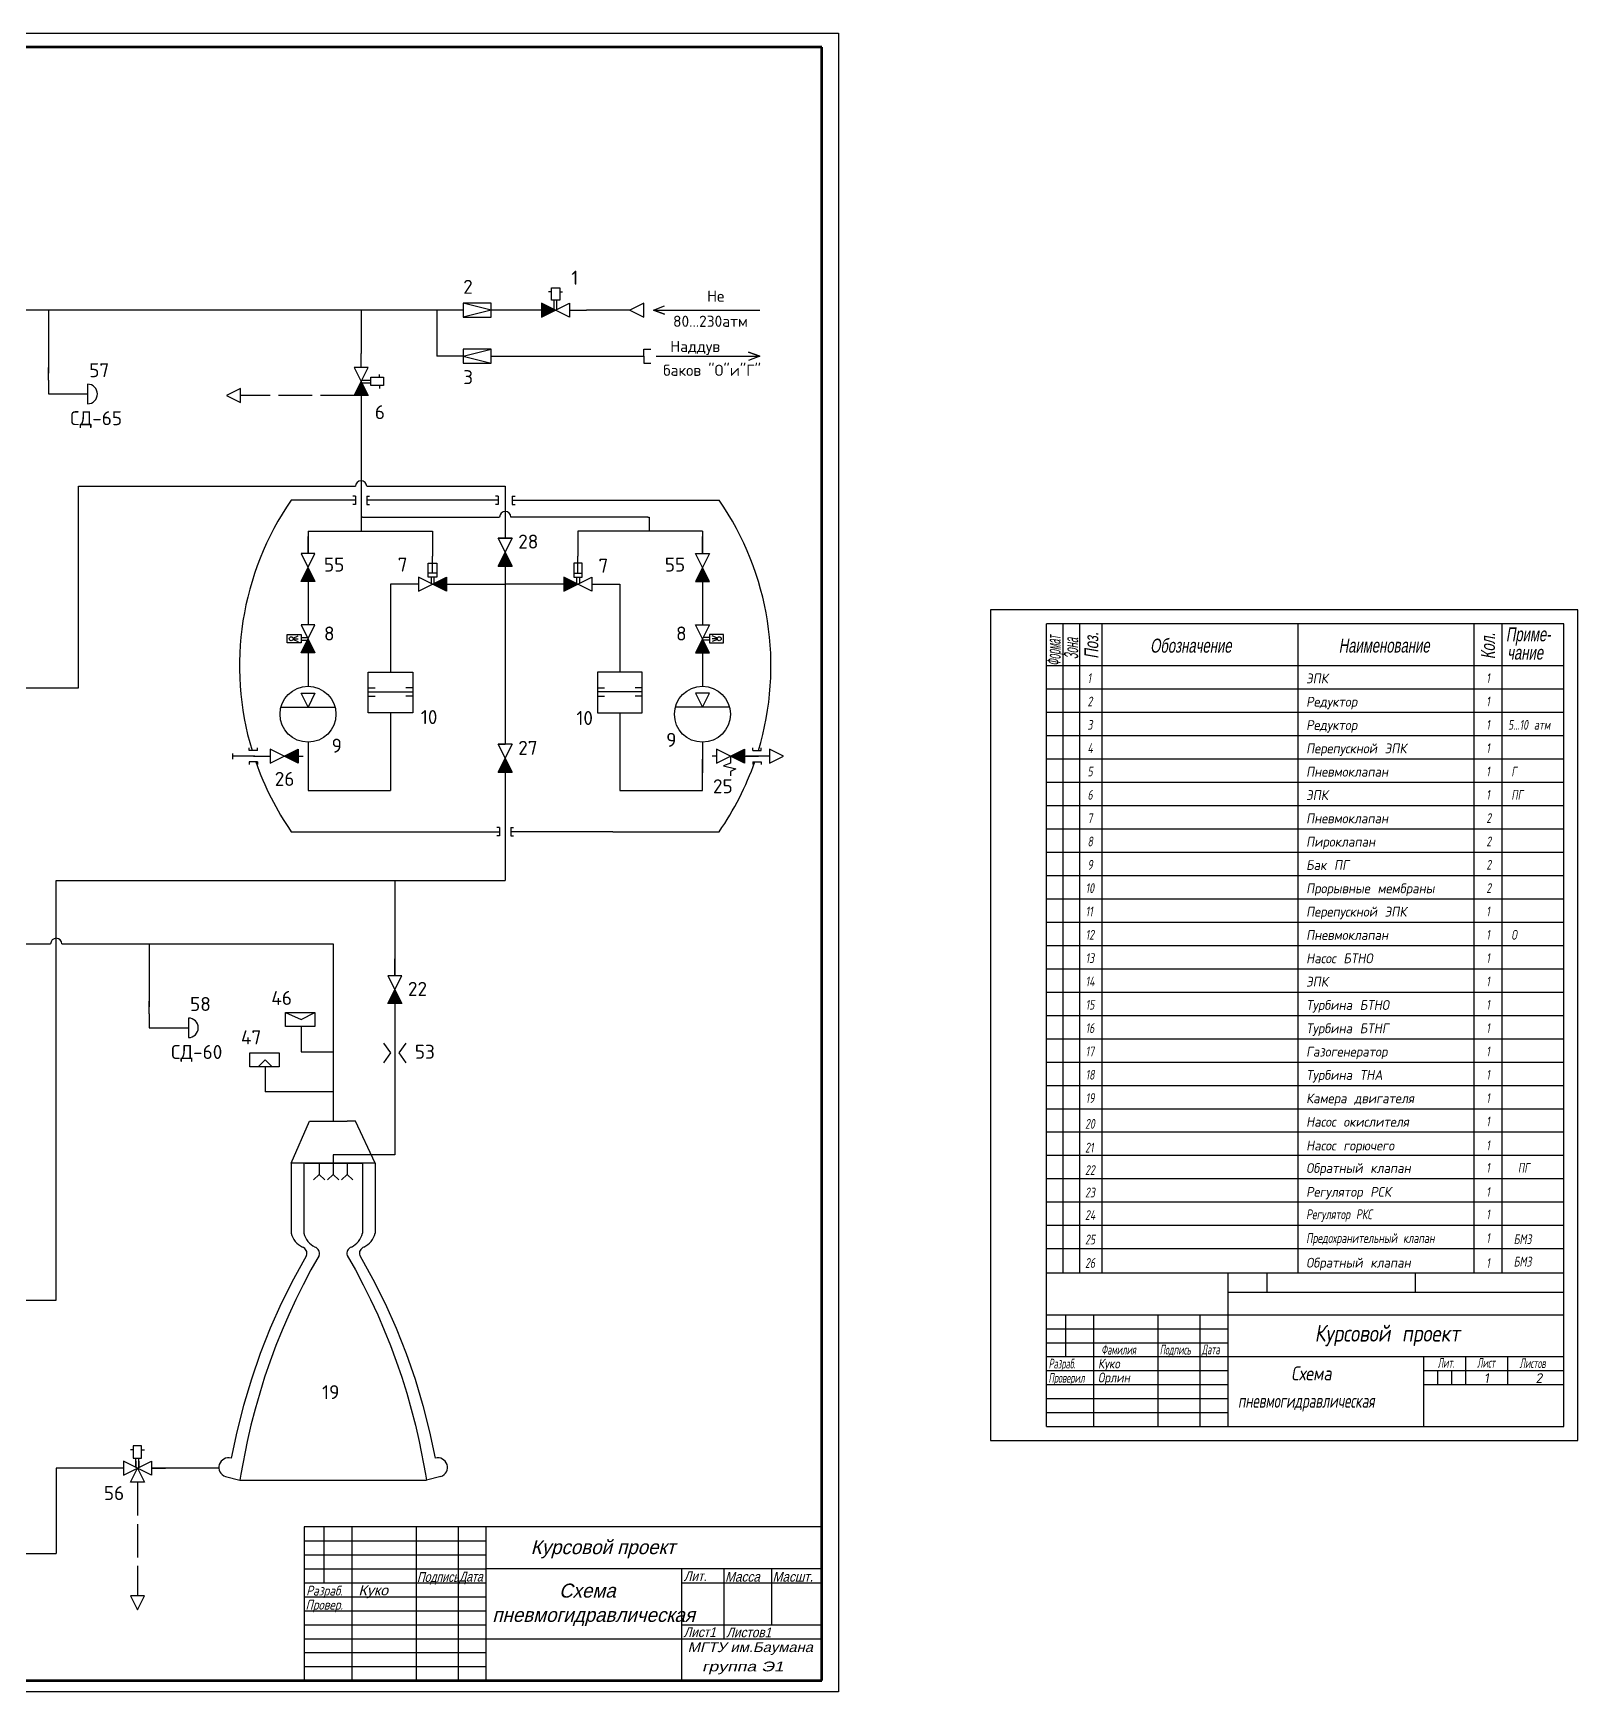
# Model space of a CAD drawing. Extents: x 8 to 2272, y -2056 to -65.
# Drawn here: x 561 to 1113, y -1343 to -750 of the extents above; entities that cross this region are included whole.
import ezdxf
from ezdxf.enums import TextEntityAlignment as Align

# ---------------------------------------------------------------- set-up
doc = ezdxf.new("R2010")
doc.units = 0
doc.header["$MEASUREMENT"] = 0
doc.linetypes.add('ACAD_ISO02W100', pattern=[15, 12, -3])
doc.layers.get('0').update_dxf_attribs({"linetype": 'CONTINUOUS'})
for name, color, linetype in [('Layer2', 10, 'CONTINUOUS'), ('TEXT', 82, 'CONTINUOUS'), ('TITLE_BLOCK', 7, 'CONTINUOUS'), ('Рамка', 42, 'CONTINUOUS'), ('Текст', 242, 'CONTINUOUS')]:
    doc.layers.add(name, color=color, linetype=linetype)
doc.styles.add('3.5', font='txt.shx', dxfattribs={"width": 0.7, "oblique": 10, "height": 3.5})
doc.styles.add('CAD1WIN', font='CAD1WIN')
doc.styles.add('ST_5', font='w_russin.shx', dxfattribs={"width": 0.7, "oblique": 10, "height": 5})
doc.styles.get("Standard").update_dxf_attribs({"font": 'isocpeur.ttf', "oblique": 15, "height": 3.5})
doc.styles.add('ГОСТ', font='r.shx', dxfattribs={"width": 0.7, "oblique": 15, "height": 3.5, "bigfont": 'bigfont.shx'})

# ---------------------------------------------------------------- blocks, each defined once
blk = doc.blocks.new('*U19')
at = {"linetype": 'Continuous'}
for points in [[(669, 200.17), (669, 203.5), (666.5, 198.5)], [(669, 200.17), (671.5, 198.5), (669, 203.5)], [(669, 200.17), (666.5, 198.5), (671.5, 198.5)]]:
    blk.add_solid(points, dxfattribs=at)
blk = doc.blocks.new('*U9')
at = {"linetype": 'Continuous'}
for points in [[(632.83, 330.5), (634.5, 333), (629.5, 330.5)], [(632.83, 330.5), (634.5, 328), (634.5, 333)], [(632.83, 330.5), (629.5, 330.5), (634.5, 328)]]:
    blk.add_solid(points, dxfattribs=at)
blk = doc.blocks.new('*U11')
at = {"linetype": 'Continuous'}
for points in [[(708.5, 400.17), (708.5, 403.5), (706, 398.5)], [(708.5, 400.17), (711, 398.5), (708.5, 403.5)], [(708.5, 400.17), (706, 398.5), (711, 398.5)]]:
    blk.add_solid(points, dxfattribs=at)
blk = doc.blocks.new('*U16')
at = {"linetype": 'Continuous'}
for points in [[(708.5, 400.17), (708.5, 403.5), (706, 398.5)], [(708.5, 400.17), (711, 398.5), (708.5, 403.5)], [(708.5, 400.17), (706, 398.5), (711, 398.5)]]:
    blk.add_solid(points, dxfattribs=at)
blk = doc.blocks.new('*U15')
at = {"linetype": 'Continuous'}
for points in [[(638, 369.17), (638, 372.5), (635.5, 367.5)], [(638, 369.17), (635.5, 367.5), (640.5, 367.5)], [(638, 369.17), (640.5, 367.5), (638, 372.5)]]:
    blk.add_solid(points, dxfattribs=at)
blk = doc.blocks.new('*U10')
at = {"linetype": 'Continuous'}
for points in [[(792.33, 330.5), (794, 333), (789, 330.5)], [(792.33, 330.5), (794, 328), (794, 333)], [(792.33, 330.5), (789, 330.5), (794, 328)]]:
    blk.add_solid(points, dxfattribs=at)
blk = doc.blocks.new('*U13')
at = {"linetype": 'Continuous'}
for points in [[(779, 369.17), (779, 372.5), (776.5, 367.5)], [(779, 369.17), (776.5, 367.5), (781.5, 367.5)], [(779, 369.17), (781.5, 367.5), (779, 372.5)]]:
    blk.add_solid(points, dxfattribs=at)
blk = doc.blocks.new('*U12')
at = {"linetype": 'Continuous'}
for points in [[(731.17, 392), (729.5, 394.5), (729.5, 389.5)], [(731.17, 392), (734.5, 392), (729.5, 394.5)], [(731.17, 392), (729.5, 389.5), (734.5, 392)]]:
    blk.add_solid(points, dxfattribs=at)
blk = doc.blocks.new('*U17')
at = {"linetype": 'Continuous'}
for points in [[(638, 394.67), (638, 398), (635.5, 393)], [(638, 394.67), (640.5, 393), (638, 398)], [(638, 394.67), (635.5, 393), (640.5, 393)]]:
    blk.add_solid(points, dxfattribs=at)
blk = doc.blocks.new('*U18')
at = {"linetype": 'Continuous'}
for points in [[(685.83, 392), (687.5, 394.5), (682.5, 392)], [(685.83, 392), (682.5, 392), (687.5, 389.5)], [(685.83, 392), (687.5, 389.5), (687.5, 394.5)]]:
    blk.add_solid(points, dxfattribs=at)
blk = doc.blocks.new('*U26')
at = {"linetype": 'Continuous'}
for points in [[(657, 467.83), (659.5, 469.5), (654.5, 469.5)], [(657, 467.83), (654.5, 469.5), (657, 464.5)], [(657, 467.83), (657, 464.5), (659.5, 469.5)]]:
    blk.add_solid(points, dxfattribs=at)
blk = doc.blocks.new('*U14')
at = {"linetype": 'Continuous'}
for points in [[(779, 394.67), (779, 398), (776.5, 393)], [(779, 394.67), (781.5, 393), (779, 398)], [(779, 394.67), (776.5, 393), (781.5, 393)]]:
    blk.add_solid(points, dxfattribs=at)
blk = doc.blocks.new('*U27')
at = {"linetype": 'Continuous'}
for points in [[(723.17, 490), (721.5, 492.5), (721.5, 487.5)], [(723.17, 490), (726.5, 490), (721.5, 492.5)], [(723.17, 490), (721.5, 487.5), (726.5, 490)]]:
    blk.add_solid(points, dxfattribs=at)

msp = doc.modelspace()

# ---------------------------------------------------------------- linework, layer by layer
for p, q in [((746.45, -840.65), (749.45, -840.65)), ((746.45, -845.15), (746.45, -840.65)), ((749.45, -840.65), (749.45, -845.15)), ((724.95, -846.15), (714.95, -846.15)), ((714.95, -846.15), (714.95, -851.15)), ((724.95, -848.65), (714.95, -846.15)), ((724.95, -848.65), (724.95, -846.15)), ((752.95, -851.15), (742.95, -846.15)), ((742.95, -851.15), (752.95, -846.15)), ((742.95, -846.15), (742.95, -851.15)), ((746.45, -842.15), (745.45, -842.15)), ((748.45, -845.15), (746.45, -845.15)), ((747.45, -848.4), (747.45, -845.15)), ((749.45, -845.15), (748.45, -845.15)), ((748.45, -848.4), (748.45, -845.15)), ((749.45, -842.15), (750.45, -842.15)), ((752.95, -846.15), (752.95, -851.15)), ((779.45, -846.15), (774.45, -848.65)), ((779.45, -851.15), (779.45, -846.15)), ((782.95, -848.65), (786.95, -847.15)), ((705.95, -848.65), (514.95, -848.65)), ((566.65, -848.65), (566.65, -871.15)), ((678.45, -848.65), (678.45, -864.15)), ((705.45, -848.65), (705.45, -865.15)), ((714.95, -848.65), (705.45, -848.65)), ((724.95, -848.65), (714.95, -851.15)), ((714.95, -851.15), (724.95, -851.15)), ((738.45, -848.65), (724.95, -848.65)), ((724.95, -851.15), (724.95, -848.65)), ((742.95, -848.65), (737.95, -848.65)), ((752.95, -848.65), (758.95, -848.65)), ((774.45, -848.65), (758.95, -848.65)), ((774.45, -848.65), (779.45, -851.15)), ((782.95, -848.65), (820.95, -848.65)), ((786.95, -850.15), (782.95, -848.65)), ((782.95, -848.65), (786.95, -850.15)), ((678.45, -869.15), (678.45, -864.15)), ((714.95, -865.15), (705.45, -865.15)), ((714.95, -865.15), (724.95, -862.65)), ((714.95, -862.65), (714.95, -865.15)), ((724.95, -862.65), (714.95, -862.65)), ((714.95, -865.15), (724.95, -867.65)), ((714.95, -865.15), (714.95, -867.65)), ((724.95, -867.65), (724.95, -862.65)), ((724.95, -865.15), (779.45, -865.15)), ((779.45, -862.65), (781.95, -862.65)), ((779.45, -865.15), (779.45, -862.65)), ((779.45, -865.15), (779.45, -867.65)), ((783.95, -865.15), (820.95, -865.15)), ((820.95, -865.15), (816.95, -863.65)), ((816.95, -863.65), (820.95, -865.15)), ((820.95, -865.15), (816.95, -866.65)), ((566.65, -873.65), (566.65, -869.15)), ((680.95, -869.15), (675.95, -869.15)), ((675.95, -869.15), (680.95, -879.15)), ((675.95, -879.15), (680.95, -869.15)), ((684.95, -872.65), (684.95, -871.65)), ((714.95, -867.65), (724.95, -867.65)), ((779.45, -867.65), (781.95, -867.65)), ((566.65, -873.65), (566.65, -878.65)), ((580.65, -875.15), (580.65, -882.15)), ((635.28, -876.65), (630.28, -879.15)), ((635.28, -881.65), (635.28, -876.65)), ((678.7, -873.65), (681.95, -873.65)), ((678.7, -874.65), (681.95, -874.65)), ((681.95, -874.65), (681.95, -872.65)), ((681.95, -872.65), (686.45, -872.65)), ((681.95, -875.65), (681.95, -874.65)), ((686.45, -875.65), (681.95, -875.65)), ((684.95, -875.65), (684.95, -876.65)), ((686.45, -872.65), (686.45, -875.65)), ((566.65, -878.65), (571.65, -878.65)), ((571.65, -878.65), (576.15, -878.65)), ((575.65, -878.65), (580.65, -878.65)), ((630.28, -879.15), (635.28, -881.65)), ((680.95, -879.15), (675.95, -879.15)), ((678.45, -879.15), (678.45, -885.15)), ((678.45, -885.15), (678.45, -927.65)), ((577.35, -983.65), (577.35, -911.65)), ((577.35, -911.65), (600.45, -911.65)), ((600.45, -911.65), (676.45, -911.65)), ((680.45, -911.65), (729.95, -911.65)), ((729.95, -911.65), (729.95, -930.15)), ((676.45, -916.65), (653.45, -916.65)), ((676.45, -915.15), (675.45, -915.15)), ((676.45, -918.15), (675.45, -918.15)), ((676.45, -915.15), (676.45, -918.15)), ((680.45, -915.15), (680.45, -918.15)), ((680.45, -915.15), (681.45, -915.15)), ((727.45, -916.65), (680.45, -916.65)), ((680.45, -918.15), (681.45, -918.15)), ((727.45, -915.15), (726.45, -915.15)), ((727.45, -918.15), (726.45, -918.15)), ((727.45, -915.15), (727.45, -918.15)), ((732.45, -915.15), (733.45, -915.15)), ((732.45, -915.15), (732.45, -918.15)), ((732.45, -916.65), (779.45, -916.65)), ((732.45, -918.15), (733.45, -918.15)), ((778.95, -916.65), (785.95, -916.65)), ((783.45, -916.65), (806.45, -916.65)), ((678.95, -922.65), (678.45, -922.65)), ((678.95, -922.65), (727.95, -922.65)), ((780.95, -922.65), (731.95, -922.65)), ((780.95, -922.65), (781.45, -922.65)), ((781.45, -922.65), (781.45, -927.65)), ((659.45, -927.65), (703.95, -927.65)), ((659.45, -927.65), (659.45, -935.65)), ((659.45, -935.65), (659.45, -929.65)), ((703.95, -927.65), (703.95, -936.65)), ((727.45, -940.15), (732.45, -930.15)), ((732.45, -930.15), (727.45, -930.15)), ((727.45, -930.15), (732.45, -940.15)), ((732.45, -930.15), (727.45, -940.15)), ((727.45, -930.15), (732.45, -930.15)), ((732.45, -940.15), (727.45, -930.15)), ((755.95, -927.65), (755.95, -936.65)), ((800.45, -927.65), (755.95, -927.65)), ((800.45, -927.65), (800.45, -935.65)), ((800.45, -935.65), (800.45, -929.65)), ((656.95, -935.65), (661.95, -945.65)), ((661.95, -935.65), (656.95, -935.65)), ((656.95, -945.65), (661.95, -935.65)), ((703.95, -942.65), (703.95, -936.65)), ((755.95, -942.65), (755.95, -936.65)), ((802.95, -945.65), (797.95, -935.65)), ((797.95, -935.65), (802.95, -935.65)), ((802.95, -935.65), (797.95, -945.65)), ((702.45, -939.15), (705.45, -939.15)), ((702.45, -944.15), (702.45, -939.15)), ((705.45, -942.65), (702.45, -942.65)), ((705.45, -939.15), (705.45, -944.15)), ((732.45, -940.15), (727.45, -940.15)), ((727.45, -940.15), (732.45, -940.15)), ((729.95, -940.15), (729.95, -967.15)), ((729.95, -940.15), (729.95, -967.15)), ((757.45, -939.15), (754.45, -939.15)), ((754.45, -939.15), (754.45, -944.15)), ((754.45, -942.65), (757.45, -942.65)), ((757.45, -944.15), (757.45, -939.15)), ((661.95, -945.65), (656.95, -945.65)), ((659.45, -945.65), (659.45, -950.65)), ((659.45, -945.65), (659.45, -961.15)), ((693.45, -946.65), (688.95, -946.65)), ((688.95, -946.65), (688.95, -956.65)), ((698.95, -946.65), (692.95, -946.65)), ((698.95, -949.15), (708.95, -944.15)), ((708.95, -949.15), (698.95, -944.15)), ((698.95, -944.15), (698.95, -949.15)), ((705.45, -944.15), (702.45, -944.15)), ((703.45, -944.15), (703.45, -946.4)), ((704.45, -944.15), (704.45, -946.4)), ((708.95, -944.15), (708.95, -949.15)), ((708.95, -946.65), (729.95, -946.65)), ((750.95, -946.65), (729.95, -946.65)), ((750.95, -944.15), (750.95, -949.15)), ((750.95, -949.15), (760.95, -944.15)), ((760.95, -949.15), (750.95, -944.15)), ((754.45, -944.15), (757.45, -944.15)), ((755.45, -944.15), (755.45, -946.4)), ((756.45, -944.15), (756.45, -946.4)), ((760.95, -944.15), (760.95, -949.15)), ((760.95, -946.65), (766.95, -946.65)), ((766.45, -946.65), (770.95, -946.65)), ((770.95, -946.65), (770.95, -956.65)), ((797.95, -945.65), (802.95, -945.65)), ((800.45, -945.65), (800.45, -961.15)), ((800.45, -945.65), (800.45, -950.65)), ((688.95, -956.65), (688.95, -978.15)), ((770.95, -956.65), (770.95, -978.15)), ((651.95, -967.65), (651.95, -964.65)), ((651.95, -964.65), (656.95, -964.65)), ((654.11, -965.89), (655.95, -965.15)), ((654.11, -966.41), (655.95, -967.15)), ((654.16, -966.15), (655.95, -966.15)), ((656.95, -971.15), (661.95, -961.15)), ((661.95, -961.15), (656.95, -961.15)), ((656.95, -961.15), (661.95, -971.15)), ((656.95, -964.65), (656.95, -967.65)), ((656.95, -965.65), (659.2, -965.65)), ((659.45, -966.15), (659.45, -971.15)), ((802.95, -961.15), (797.95, -971.15)), ((797.95, -961.15), (802.95, -961.15)), ((802.95, -971.15), (797.95, -961.15)), ((800.45, -966.15), (800.45, -971.15)), ((802.95, -965.65), (800.7, -965.65)), ((802.95, -964.65), (802.95, -967.65)), ((807.95, -964.65), (802.95, -964.65)), ((805.79, -965.89), (803.95, -965.15)), ((805.74, -966.15), (803.95, -966.15)), ((805.79, -966.41), (803.95, -967.15)), ((807.95, -967.65), (807.95, -964.65)), ((656.95, -967.65), (651.95, -967.65)), ((656.95, -966.65), (659.2, -966.65)), ((661.95, -971.15), (656.95, -971.15)), ((659.45, -971.15), (659.45, -980.65)), ((729.95, -967.15), (729.95, -1003.89)), ((797.95, -971.15), (802.95, -971.15)), ((800.45, -971.15), (800.45, -980.65)), ((802.95, -966.65), (800.7, -966.65)), ((802.95, -967.65), (807.95, -967.65)), ((478.81, -983.65), (565.45, -983.65)), ((565.45, -983.65), (577.35, -983.65)), ((659.45, -980.65), (659.45, -983.15)), ((680.95, -983.65), (683.45, -983.65)), ((696.95, -983.65), (694.45, -983.65)), ((762.95, -983.65), (765.45, -983.65)), ((778.95, -983.65), (776.45, -983.65)), ((800.45, -980.65), (800.45, -983.15)), ((659.45, -990.65), (656.95, -985.65)), ((656.95, -985.65), (661.95, -985.65)), ((661.95, -985.65), (659.45, -990.65)), ((680.95, -985.15), (696.95, -985.15)), ((680.95, -986.65), (683.45, -986.65)), ((696.95, -986.65), (694.45, -986.65)), ((778.95, -985.15), (762.95, -985.15)), ((762.95, -986.65), (765.45, -986.65)), ((778.95, -986.65), (776.45, -986.65)), ((797.95, -985.65), (800.45, -990.65)), ((802.95, -985.65), (797.95, -985.65)), ((800.45, -990.65), (802.95, -985.65)), ((649.77, -990.65), (669.13, -990.65)), ((688.95, -992.65), (688.95, -1001.65)), ((770.95, -992.65), (770.95, -1001.65)), ((810.13, -990.65), (790.77, -990.65)), ((688.95, -1001.65), (688.95, -1020.38)), ((770.95, -1001.65), (770.95, -1020.38)), ((632.45, -1007.15), (632.45, -1009.15)), ((638.45, -1006.15), (638.45, -1005.15)), ((641.45, -1006.15), (638.45, -1006.15)), ((641.45, -1006.15), (641.45, -1005.15)), ((655.95, -1010.65), (645.95, -1005.65)), ((645.95, -1005.65), (645.95, -1010.65)), ((645.95, -1010.65), (655.95, -1005.65)), ((655.95, -1005.65), (655.95, -1010.65)), ((659.45, -1003.15), (659.45, -1020.38)), ((732.45, -1013.89), (727.45, -1003.89)), ((727.45, -1003.89), (729.95, -1003.89)), ((732.45, -1003.89), (727.45, -1013.89)), ((727.45, -1003.89), (732.45, -1013.89)), ((732.45, -1003.89), (727.45, -1003.89)), ((727.45, -1013.89), (732.45, -1003.89)), ((800.45, -1003.15), (800.45, -1014.15)), ((805.45, -1010.65), (815.45, -1005.65)), ((805.45, -1005.65), (805.45, -1010.65)), ((815.45, -1010.65), (805.45, -1005.65)), ((815.45, -1005.65), (815.45, -1010.65)), ((818.45, -1006.15), (818.45, -1005.15)), ((818.45, -1006.15), (821.45, -1006.15)), ((821.45, -1006.15), (821.45, -1005.15)), ((824.45, -1005.65), (824.45, -1010.65)), ((829.45, -1008.15), (824.45, -1005.65)), ((640.45, -1008.15), (632.45, -1008.15)), ((638.45, -1010.15), (638.45, -1011.15)), ((641.45, -1010.15), (638.45, -1010.15)), ((639.95, -1008.15), (645.95, -1008.15)), ((641.45, -1010.15), (641.45, -1011.15)), ((655.95, -1008.15), (657.77, -1008.15)), ((727.45, -1013.89), (732.45, -1013.89)), ((732.45, -1013.89), (727.45, -1013.89)), ((729.95, -1008.89), (729.95, -1032.15)), ((729.95, -1008.89), (729.95, -1032.15)), ((800.45, -1014.15), (800.45, -1009.15)), ((805.45, -1008.15), (803.95, -1008.15)), ((810.45, -1010.65), (807.95, -1011.65)), ((807.95, -1011.65), (812.45, -1012.65)), ((810.45, -1008.15), (810.45, -1010.65)), ((812.45, -1012.65), (810.45, -1013.65)), ((810.45, -1013.65), (810.45, -1015.15)), ((815.45, -1008.15), (820.45, -1008.15)), ((819.95, -1008.15), (815.95, -1008.15)), ((818.45, -1010.15), (821.45, -1010.15)), ((818.45, -1010.15), (818.45, -1011.15)), ((824.45, -1008.15), (819.95, -1008.15)), ((821.45, -1010.15), (821.45, -1011.15)), ((824.45, -1010.65), (829.45, -1008.15)), ((800.45, -1020.38), (800.45, -1014.15)), ((659.45, -1020.38), (665.45, -1020.38)), ((665.45, -1020.38), (688.95, -1020.38)), ((770.95, -1020.38), (800.45, -1020.38)), ((729.95, -1031.65), (729.95, -1052.62)), ((653.45, -1035.15), (687.45, -1035.15)), ((687.45, -1035.15), (727.95, -1035.15)), ((727.95, -1033.65), (726.95, -1033.65)), ((727.95, -1036.65), (726.95, -1036.65)), ((727.95, -1033.65), (727.95, -1036.65)), ((731.95, -1033.65), (732.95, -1033.65)), ((731.95, -1033.65), (731.95, -1036.65)), ((768.45, -1035.15), (731.95, -1035.15)), ((731.95, -1036.65), (732.95, -1036.65)), ((768.45, -1035.15), (806.45, -1035.15)), ((569.45, -1176.65), (569.45, -1052.62)), ((569.45, -1052.62), (600.45, -1052.62)), ((600.45, -1052.62), (729.95, -1052.62)), ((690.45, -1052.62), (690.45, -1086.61)), ((516.95, -1075.25), (567.45, -1075.25)), ((571.45, -1075.25), (576.45, -1075.25)), ((576.45, -1075.25), (602.7, -1075.25)), ((600.45, -1075.25), (668.45, -1075.25)), ((602.7, -1075.25), (602.7, -1097.75)), ((668.45, -1075.25), (668.45, -1138.65)), ((690.45, -1086.61), (690.45, -1080.61)), ((687.95, -1086.61), (692.95, -1096.61)), ((692.95, -1086.61), (687.95, -1086.61)), ((687.95, -1096.61), (692.95, -1086.61)), ((602.7, -1100.25), (602.7, -1095.75)), ((692.95, -1096.61), (687.95, -1096.61)), ((690.45, -1096.61), (690.45, -1145.15)), ((602.7, -1100.25), (602.7, -1105.25)), ((616.7, -1101.75), (616.7, -1108.75)), ((651.45, -1099.83), (656.95, -1102.33)), ((656.95, -1102.33), (661.95, -1099.83)), ((602.7, -1105.25), (607.7, -1105.25)), ((607.7, -1105.25), (612.2, -1105.25)), ((611.7, -1105.25), (616.7, -1105.25)), ((656.95, -1104.83), (656.95, -1113.83)), ((656.95, -1113.83), (668.45, -1113.83)), ((686.45, -1110.74), (688.95, -1114.24)), ((688.95, -1114.24), (686.45, -1117.74)), ((694.45, -1110.74), (691.95, -1114.24)), ((691.95, -1114.24), (694.45, -1117.74)), ((641.65, -1119.16), (644.15, -1116.66)), ((646.65, -1119.16), (644.15, -1116.66)), ((644.15, -1119.16), (644.15, -1128.16)), ((668.45, -1128.16), (644.15, -1128.16)), ((653.45, -1153.65), (659.95, -1138.65)), ((659.95, -1138.65), (663.95, -1138.65)), ((663.45, -1138.65), (673.45, -1138.65)), ((676.45, -1138.65), (673.45, -1138.65)), ((683.45, -1153.65), (676.45, -1138.65)), ((690.45, -1145.15), (690.45, -1150.65)), ((683.45, -1153.65), (653.45, -1153.65)), ((653.45, -1153.65), (653.45, -1176.15)), ((657.95, -1153.65), (657.95, -1178.65)), ((658.45, -1153.65), (678.95, -1153.65)), ((663.45, -1153.65), (663.45, -1157.65)), ((668.95, -1150.65), (668.45, -1150.65)), ((668.45, -1150.65), (668.45, -1157.65)), ((690.45, -1150.65), (668.95, -1150.65)), ((673.45, -1153.65), (673.45, -1157.65)), ((678.95, -1153.65), (678.95, -1178.65)), ((683.45, -1153.65), (683.45, -1176.15)), ((663.45, -1157.65), (661.45, -1159.65)), ((663.45, -1157.65), (665.45, -1159.65)), ((668.45, -1157.65), (666.45, -1159.65)), ((668.45, -1157.65), (670.45, -1159.65)), ((673.45, -1157.65), (671.45, -1159.65)), ((673.45, -1157.65), (675.45, -1159.65)), ((569.45, -1189.65), (569.45, -1176.65)), ((653.45, -1176.15), (653.45, -1178.65)), ((683.45, -1176.15), (683.45, -1178.65)), ((569.45, -1202.65), (569.45, -1189.65)), ((556.95, -1202.65), (569.45, -1202.65)), ((596.95, -1256.15), (595.95, -1256.15)), ((599.95, -1254.65), (596.95, -1254.65)), ((596.95, -1254.65), (596.95, -1259.15)), ((599.95, -1259.15), (599.95, -1254.65)), ((599.95, -1256.15), (600.95, -1256.15)), ((593.45, -1262.65), (569.45, -1262.65)), ((569.45, -1262.65), (569.45, -1293.15)), ((593.45, -1260.15), (593.45, -1265.15)), ((603.45, -1265.15), (593.45, -1260.15)), ((593.45, -1265.15), (603.45, -1260.15)), ((595.95, -1267.65), (598.45, -1262.65)), ((596.95, -1259.15), (597.95, -1259.15)), ((597.95, -1262.4), (597.95, -1259.15)), ((597.95, -1259.15), (599.95, -1259.15)), ((597.95, -1260.15), (597.95, -1262.4)), ((598.45, -1262.65), (600.95, -1267.65)), ((598.95, -1262.4), (598.95, -1259.15)), ((598.95, -1260.15), (598.95, -1262.4)), ((603.45, -1260.15), (603.45, -1265.15)), ((603.45, -1262.65), (608.45, -1262.65)), ((627.45, -1262.65), (603.45, -1262.65)), ((600.95, -1267.65), (595.95, -1267.65)), ((629.95, -1265.65), (635.05, -1266.92)), ((635.05, -1266.92), (701.86, -1266.92)), ((706.95, -1265.65), (701.86, -1266.92)), ((658.09, -1283.65), (658.09, -1338.65)), ((843.09, -1283.65), (658.09, -1283.65)), ((665.09, -1283.65), (665.09, -1293.65)), ((675.09, -1283.65), (675.09, -1338.65)), ((698.09, -1283.65), (698.09, -1338.65)), ((713.09, -1283.65), (713.09, -1338.65)), ((723.09, -1338.65), (723.09, -1283.65)), ((658.09, -1288.65), (723.09, -1288.65)), ((229.45, -1293.15), (569.45, -1293.15)), ((658.09, -1293.65), (723.09, -1293.65)), ((658.09, -1298.65), (723.09, -1298.65)), ((665.09, -1293.65), (665.09, -1303.65)), ((723.25, -1298.58), (843.05, -1298.58)), ((793.09, -1338.65), (793.09, -1298.58)), ((808.09, -1298.65), (808.09, -1323.65)), ((825.09, -1298.65), (825.09, -1318.65)), ((658.09, -1303.65), (723.09, -1303.65)), ((793.09, -1303.65), (843.09, -1303.65)), ((600.95, -1308.32), (595.95, -1308.32)), ((595.95, -1308.32), (598.45, -1313.32)), ((598.45, -1313.32), (600.95, -1308.32)), ((658.09, -1308.65), (723.09, -1308.65)), ((658.09, -1313.65), (723.09, -1313.65)), ((658.09, -1318.65), (723.09, -1318.65)), ((793.09, -1318.65), (843.09, -1318.65)), ((658.09, -1323.65), (723.09, -1323.65)), ((723.09, -1323.65), (843.09, -1323.65)), ((658.09, -1328.65), (723.09, -1328.65)), ((658.09, -1333.65), (723.09, -1333.65))]:
    msp.add_line(p, q)
at = {"linetype": 'ACAD_ISO02W100'}
for p, q in [((675.95, -879.15), (635.28, -879.15)), ((598.45, -1267.65), (598.45, -1308.32))]:
    msp.add_line(p, q, dxfattribs=at)
for points in [[(680.95, -978.15), (696.95, -978.15), (696.95, -992.65), (680.95, -992.65)], [(778.95, -978.15), (762.95, -978.15), (762.95, -992.65), (778.95, -992.65)], [(651.45, -1099.83), (661.95, -1099.83), (661.95, -1104.83), (651.45, -1104.83)], [(638.65, -1114.16), (649.15, -1114.16), (649.15, -1119.16), (638.65, -1119.16)]]:
    msp.add_lwpolyline(points, close=True)
at = {"flags": 128}
for points in [[(658.95, -1186.65), (654.24, -1195.13), (649.9, -1203.8), (645.95, -1212.68), (642.38, -1221.72), (639.2, -1230.92), (636.4, -1240.24), (633.99, -1249.65), (631.95, -1259.15)], [(663.45, -1186.65), (660.51, -1191.83), (657.71, -1197.09), (655.06, -1202.43), (652.55, -1207.84), (650.18, -1213.33), (647.96, -1218.87), (645.88, -1224.48), (643.95, -1230.14), (642.17, -1235.84), (640.53, -1241.59), (639.03, -1247.37), (637.68, -1253.19), (635.4, -1264.89), (635.06, -1266.92)]]:
    msp.add_lwpolyline(points, dxfattribs=at)
at = {"extrusion": (0, 0, -1), "flags": 128}
for points in [[(-673.45, -1186.65), (-676.39, -1191.83), (-679.19, -1197.09), (-681.85, -1202.43), (-684.36, -1207.84), (-686.72, -1213.33), (-688.94, -1218.87), (-691.02, -1224.48), (-692.95, -1230.14), (-694.73, -1235.84), (-696.37, -1241.59), (-697.87, -1247.37), (-699.22, -1253.19), (-701.5, -1264.89), (-701.84, -1266.92)], [(-677.95, -1186.65), (-682.66, -1195.13), (-687, -1203.8), (-690.95, -1212.68), (-694.52, -1221.72), (-697.7, -1230.92), (-700.5, -1240.24), (-702.92, -1249.65), (-704.95, -1259.15)]]:
    msp.add_lwpolyline(points, dxfattribs=at)
for centre, radius in [((653.45, -966.15), 0.707), ((806.45, -966.15), 0.707), ((659.45, -993.15), 10), ((800.45, -993.15), 10)]:
    msp.add_circle(centre, radius)
for centre, radius, start, end in [((580.65, -878.65), 3.5, 270, 90), ((678.45, -911.65), 2, 0, 180), ((739.08, -975.9), 104.13, 145.31895, 196.88825), ((720.82, -975.9), 104.13, 343.11175, 34.68105), ((729.95, -922.65), 2, 0, 180), ((739.08, -975.9), 104.13, 199.20323, 214.68105), ((720.82, -975.9), 104.13, 325.31895, 340.79677), ((569.45, -1075.25), 2, 0, 180), ((616.7, -1105.25), 3.5, 270, 90), ((660.87, -1176.82), 7.64, 193.88467, 243.43495), ((665.37, -1176.82), 7.64, 193.88467, 243.43495), ((671.53, -1176.82), 7.64, 296.56505, 346.11533), ((676.03, -1176.82), 7.64, 296.56505, 346.11533), ((656.7, -1185.9), 2.37, 341.56505, 71.56505), ((661.2, -1185.9), 2.37, 341.56505, 71.56505), ((675.7, -1185.9), 2.37, 108.43495, 198.43495), ((680.2, -1185.9), 2.37, 108.43495, 198.43495), ((630.99, -1262.41), 3.4, 73.58755, 252.20699), ((705.91, -1262.41), 3.4, 287.79301, 106.41245)]:
    msp.add_arc(centre, radius, start, end)
at = {"layer": 'Layer2'}
msp.add_lwpolyline([(8.09, -749.65), (849.09, -749.65), (849.09, -1342.65), (8.09, -1342.65)], close=True, dxfattribs=at)
at = {"layer": 'TITLE_BLOCK'}
for p, q in [((903.4, -955.82), (903.4, -1252.82)), ((1113.4, -955.82), (903.4, -955.82)), ((1113.4, -1252.82), (1113.4, -955.82)), ((923.4, -1247.82), (923.4, -960.82)), ((1108.4, -960.82), (923.4, -960.82)), ((929.4, -1192.82), (929.4, -960.82)), ((935.4, -1192.82), (935.4, -960.82)), ((943.4, -1192.82), (943.4, -960.82)), ((1013.4, -1192.82), (1013.4, -960.82)), ((1076.4, -1192.82), (1076.4, -960.82)), ((1086.4, -1192.82), (1086.4, -960.82)), ((1108.4, -1247.82), (1108.4, -960.82)), ((1108.4, -975.82), (923.4, -975.82)), ((1108.4, -984.16), (923.4, -984.16)), ((1108.4, -992.5), (923.4, -992.5)), ((1108.4, -1000.84), (923.4, -1000.84)), ((1108.4, -1009.18), (923.4, -1009.18)), ((1108.4, -1017.52), (923.4, -1017.52)), ((1108.4, -1025.86), (923.4, -1025.86)), ((1108.4, -1034.2), (923.4, -1034.2)), ((1108.4, -1042.54), (923.4, -1042.54)), ((1108.4, -1050.88), (923.4, -1050.88)), ((1108.4, -1059.22), (923.4, -1059.22)), ((1108.4, -1067.56), (923.4, -1067.56)), ((1108.4, -1075.9), (923.4, -1075.9)), ((1108.4, -1084.24), (923.4, -1084.24)), ((1108.4, -1092.58), (923.4, -1092.58)), ((1108.4, -1100.92), (923.4, -1100.92)), ((1108.4, -1109.26), (923.4, -1109.26)), ((1108.4, -1117.6), (923.4, -1117.6)), ((1108.4, -1125.94), (923.4, -1125.94)), ((1108.4, -1134.28), (923.4, -1134.28)), ((1108.4, -1142.62), (923.4, -1142.62)), ((1108.4, -1150.96), (923.4, -1150.96)), ((1108.4, -1159.3), (923.4, -1159.3)), ((1108.4, -1167.64), (923.4, -1167.64)), ((1108.4, -1175.98), (923.4, -1175.98)), ((1108.4, -1184.32), (923.4, -1184.32)), ((923.4, -1192.82), (1108.4, -1192.82)), ((988.4, -1207.82), (988.4, -1192.82)), ((1002.4, -1199.82), (1002.4, -1192.82)), ((1055.4, -1199.82), (1055.4, -1192.82)), ((988.4, -1199.82), (1108.4, -1199.82)), ((923.4, -1207.82), (1108.4, -1207.82)), ((930.4, -1222.82), (930.4, -1207.82)), ((940.4, -1247.82), (940.4, -1207.82)), ((963.4, -1247.82), (963.4, -1207.82)), ((978.4, -1247.82), (978.4, -1207.82)), ((988.4, -1247.82), (988.4, -1207.82)), ((923.4, -1212.82), (988.4, -1212.82)), ((923.4, -1217.82), (988.4, -1217.82)), ((923.4, -1222.82), (1108.4, -1222.82)), ((1058.4, -1247.82), (1058.4, -1222.82)), ((1073.4, -1232.82), (1073.4, -1222.82)), ((1088.4, -1232.82), (1088.4, -1222.82)), ((923.4, -1227.82), (988.4, -1227.82)), ((923.4, -1232.82), (988.4, -1232.82)), ((1058.4, -1227.82), (1108.4, -1227.82)), ((1058.4, -1232.82), (1108.4, -1232.82)), ((1063.4, -1232.82), (1063.4, -1227.82)), ((1068.4, -1232.82), (1068.4, -1227.82)), ((923.4, -1237.82), (988.4, -1237.82)), ((923.4, -1242.82), (988.4, -1242.82)), ((923.4, -1247.82), (1108.4, -1247.82)), ((903.4, -1252.82), (1113.4, -1252.82))]:
    msp.add_line(p, q, dxfattribs=at)
at = {"layer": 'Рамка', "lineweight": 60}
for p, q in [((843.09, -754.65), (28.09, -754.65)), ((843.09, -1338.65), (843.09, -754.65)), ((28.09, -1338.65), (843.09, -1338.65))]:
    msp.add_line(p, q, dxfattribs=at)

# ---------------------------------------------------------------- block references
at = {"linetype": 'Continuous'}
for name, p in [('*U27', (21.45, -1338.65)), ('*U16', (21.45, -1338.65)), ('*U11', (21.45, -1338.65)), ('*U17', (21.45, -1338.65)), ('*U14', (21.45, -1338.65)), ('*U18', (21.45, -1338.65)), ('*U12', (21.45, -1338.65)), ('*U15', (21.45, -1338.65)), ('*U13', (21.45, -1338.65)), ('*U9', (21.45, -1338.65)), ('*U10', (21.45, -1338.65)), ('*U11', (21.45, -1412.39)), ('*U16', (21.45, -1412.39)), ('*U19', (21.45, -1295.11))]:
    msp.add_blockref(name, p, dxfattribs=at)
at = {"linetype": 'Continuous', "rotation": 180}
msp.add_blockref('*U26', (1335.45, -409.65), dxfattribs=at)

# ---------------------------------------------------------------- texts
for s, height, p in [('1', 5, (753.57, -839.58)), ('2', 5, (714.93, -842.84)), ('Не', 4, (802.13, -845.65)), ('80...230атм', 4, (789.95, -854.65)), ('Наддув', 4, (788.95, -863.65)), ('57', 5, (581.24, -872.64)), ('3', 5, (714.93, -875.14)), ('баков "О"и"Г"', 4, (786.43, -872.17)), ('6', 5, (683.34, -887.65)), ('СД-65', 5, (574.45, -889.8)), ('28', 5, (734.6, -933.92)), ('55', 5, (665.16, -942.15)), ('7', 5, (691.52, -942.15)), ('7', 5, (763.28, -942.55)), ('55', 5, (787.01, -942.15)), ('8', 5, (665.16, -966.78)), ('8', 5, (791.02, -966.78)), ('10', 5, (699.79, -996.65)), ('10', 5, (755.38, -996.99)), ('9', 5, (667.89, -1006.88)), ('9', 5, (787.48, -1004.8)), ('27', 5, (734.6, -1007.66)), ('26', 5, (647.57, -1018.77)), ('25', 5, (804.22, -1021.4)), ('22', 5, (695.18, -1093.84)), ('58', 5, (617.29, -1099.24)), ('46', 5, (646.34, -1097.07)), ('47', 5, (635.49, -1111.15)), ('СД-60', 5, (610.5, -1116.4)), ('53', 5, (697.64, -1116.32)), ('19', 5, (664.49, -1238.01)), ('56', 5, (586.49, -1274.09))]:
    msp.add_text(s, height=height).set_placement(p)
at = {"oblique": 15}
for s, style, width, p in [('Подпись', 'CAD1WIN', 0.8, (698.43, -1303.33)), ('Дата', 'CAD1WIN', 0.8, (713.47, -1303.21)), ('Лит.', 'CAD1WIN', 0.9, (793.76, -1303.06)), ('Масса', 'CAD1WIN', 0.9, (808.56, -1303.26)), ('Масшт.', 'CAD1WIN', 0.9, (825.53, -1303.26)), ('Провер.', 'ГОСТ', 0.8, (658.56, -1313.28)), ('Разраб.', 'ГОСТ', 0.8, (658.79, -1308.22)), ('Лист1', 'CAD1WIN', 0.9, (793.7, -1323.08)), ('Листов1', 'CAD1WIN', 0.9, (808.95, -1323.17))]:
    msp.add_text(s, height=3.5, dxfattribs=dict(at, style=style, width=width)).set_placement(p)
at = {"style": 'CAD1WIN', "oblique": 15}
for s, width, p, p2 in [('Куко', 1.178911, (677.49, -1308.12), (688.1, -1308.12)), ('МГТУ им.Баумана', 1.134229, (795.14, -1328.44), (839.94, -1328.44)), ('группа Э1', 1.358611, (800.27, -1335.34), (829.48, -1335.34))]:
    msp.add_text(s, height=3.5, dxfattribs=dict(at, width=width)).set_placement(p, p2, align=Align.FIT)
at = {"layer": 'TEXT', "style": '3.5', "oblique": 10}
for s, height, width, p in [('1', 3.5, 0.7, (938.11, -982)), ('ЭПК', 3.5, 0.9, (1016.28, -982.09)), ('1', 3.5, 0.7, (1080.67, -982)), ('2', 3.5, 0.7, (938.11, -990.34)), ('Редуктор', 3.5, 0.9, (1016.28, -990.43)), ('1', 3.5, 0.7, (1080.67, -990.34)), ('3', 3.5, 0.7, (938.11, -998.68)), ('Редуктор', 3.5, 0.9, (1016.28, -998.77)), ('1', 3.5, 0.7, (1080.67, -998.68)), ('5...10 атм', 3.5, 0.7, (1088.45, -998.68)), ('4', 3.5, 0.7, (938.11, -1007.02)), ('Перепускной ЭПК', 3.5, 0.9, (1016.28, -1007.11)), ('1', 3.5, 0.7, (1080.67, -1007.02)), ('5', 3.5, 0.7, (938.11, -1015.36)), ('Пневмоклапан', 3.5, 0.9, (1016.28, -1015.45)), ('1', 3.5, 0.7, (1080.67, -1015.36)), ('Г', 3.5, 0.7, (1089.63, -1015.36)), ('6', 3.5, 0.7, (938.11, -1023.7)), ('ЭПК', 3.5, 0.9, (1016.28, -1023.79)), ('1', 3.5, 0.7, (1080.67, -1023.7)), ('ПГ', 3.5, 0.7, (1089.63, -1023.7)), ('7', 3.5, 0.7, (938.11, -1032.04)), ('Пневмоклапан', 3.5, 0.9, (1016.28, -1032.13)), ('2', 3.5, 0.7, (1080.67, -1032.04)), ('8', 3.5, 0.7, (938.11, -1040.38)), ('Пироклапан', 3.5, 0.9, (1016.28, -1040.47)), ('2', 3.5, 0.7, (1080.67, -1040.38)), ('9', 3.5, 0.7, (938.11, -1048.72)), ('Бак ПГ', 3.5, 0.9, (1016.28, -1048.81)), ('2', 3.5, 0.7, (1080.67, -1048.72)), ('10', 3.5, 0.7, (937.44, -1057.06)), ('Прорывные мембраны', 3.5, 0.9, (1016.28, -1057.15)), ('2', 3.5, 0.7, (1080.67, -1057.06)), ('11', 3.5, 0.7, (937.44, -1065.4)), ('Перепускной ЭПК', 3.5, 0.9, (1016.28, -1065.49)), ('1', 3.5, 0.7, (1080.67, -1065.4)), ('1', 3.5, 0.7, (1080.67, -1065.4)), ('12', 3.5, 0.7, (937.44, -1073.74)), ('Пневмоклапан', 3.5, 0.9, (1016.28, -1073.83)), ('1', 3.5, 0.7, (1080.67, -1073.74)), ('1', 3.5, 0.7, (1080.67, -1073.74)), ('О', 3.5, 0.7, (1089.63, -1073.74)), ('13', 3.5, 0.7, (937.44, -1082.08)), ('Насос БТНО', 3.5, 0.9, (1016.28, -1082.17)), ('1', 3.5, 0.7, (1080.67, -1082.08)), ('14', 3.5, 0.7, (937.44, -1090.42)), ('ЭПК', 3.5, 0.9, (1016.28, -1090.51)), ('1', 3.5, 0.7, (1080.67, -1090.42)), ('15', 3.5, 0.7, (937.44, -1098.76)), ('Турбина БТНО', 3.5, 0.9, (1016.28, -1098.85)), ('1', 3.5, 0.7, (1080.67, -1098.76)), ('16', 3.5, 0.7, (937.44, -1107.1)), ('Турбина БТНГ', 3.5, 0.9, (1016.28, -1107.19)), ('1', 3.5, 0.7, (1080.67, -1107.1)), ('17', 3.5, 0.7, (937.44, -1115.44)), ('Газогенератор', 3.5, 0.9, (1016.28, -1115.53)), ('1', 3.5, 0.7, (1080.67, -1115.44)), ('18', 3.5, 0.7, (937.44, -1123.78)), ('Турбина ТНА', 3.5, 0.9, (1016.28, -1123.87)), ('1', 3.5, 0.7, (1080.67, -1123.78)), ('19', 3.5, 0.7, (937.44, -1132.12)), ('Камера двигателя', 3.5, 0.9, (1016.28, -1132.21)), ('1', 3.5, 0.7, (1080.67, -1132.12)), ('20', 3.5, 0.7, (937.24, -1141.35)), ('Насос окислителя', 3.5, 0.9, (1016.28, -1140.6)), ('1', 3.5, 0.7, (1080.67, -1140.51)), ('21', 3.5, 0.7, (937.24, -1149.84)), ('Насос горючего', 3.5, 0.9, (1016.28, -1149.11)), ('1', 3.5, 0.7, (1080.67, -1149.02)), ('22', 3.5, 0.7, (937.24, -1157.87)), ('Обратный клапан ', 3.5, 0.9, (1016.28, -1157.14)), ('1', 3.5, 0.7, (1080.67, -1157.05)), ('ПГ', 3.5, 0.7, (1091.98, -1157.05)), ('Регулятор РСК', 3.5, 0.9, (1016.28, -1165.65)), ('1', 3.5, 0.7, (1080.67, -1165.68)), ('23', 3.5, 0.7, (937.24, -1165.9)), ('24', 3.5, 0.7, (937.24, -1173.95)), ('Регулятор РКС', 3.5, 0.7, (1016.28, -1173.68)), ('1', 3.5, 0.7, (1080.67, -1173.71)), ('25', 3.5, 0.7, (937.24, -1182.7)), ('Предохранительный клапан', 3.5, 0.7, (1016.28, -1182.19)), ('1', 3.5, 0.7, (1080.67, -1182.16)), ('БМЗ', 3.5, 0.7, (1090.46, -1182.58)), ('26', 3.5, 0.7, (937.24, -1191.08)), ('Обратный клапан', 3.5, 0.9, (1016.28, -1190.98)), ('1', 3.5, 0.7, (1080.67, -1191.09)), ('БМЗ', 3.5, 0.7, (1090.46, -1190.61)), ('Курсовой проект', 6, 0.8, (1019.33, -1217.45)), ('Куко', 3.5, 0.8, (941.88, -1227.05)), ('Схема', 5, 0.8, (1010.92, -1231.28)), ('Орлин', 3.5, 0.8, (941.88, -1232.05)), ('пневмогидравлическая', 5, 0.65, (991.9, -1241.1))]:
    msp.add_text(s, height=height, dxfattribs=dict(at, width=width)).set_placement(p)
for s, p in [('1', (1079.81, -1232.26)), ('2', (1098.25, -1232.26))]:
    msp.add_text(s, height=3.5, dxfattribs=at).set_placement(p)
at = {"layer": 'TITLE_BLOCK', "style": 'ST_5', "oblique": 10}
for s, width, p in [('Формат', 0.45, (928.51, -975.86)), ('Зона', 0.5, (934.77, -973.45)), ('Поз.', 0.7, (941.97, -973.27)), ('Кол.', 0.7, (1083.74, -973.44))]:
    msp.add_text(s, height=5, rotation=90, dxfattribs=dict(at, width=width)).set_placement(p)
at = {"layer": 'TITLE_BLOCK', "style": 'ST_5', "oblique": 10, "width": 0.7}
for s, p in [('Обозначение', (960.51, -971.13)), ('Наименование', (1027.92, -971.09)), ('Приме-', (1087.69, -967.07)), ('чание', (1088.14, -973.62))]:
    msp.add_text(s, height=5, dxfattribs=at).set_placement(p)
at = {"layer": 'TITLE_BLOCK', "oblique": 10}
for s, width, p in [('Фамилия', 0.6, (943.04, -1222.08)), ('Подпись', 0.6, (963.94, -1222.08)), ('Дата', 0.6, (978.95, -1222)), ('Разраб.', 0.6, (924.23, -1227.05)), ('Лит.', 0.6, (1063.3, -1226.76)), ('Лист', 0.6, (1077.4, -1226.76)), ('Листов', 0.6, (1092.58, -1226.9)), ('Проверил', 0.56, (924.15, -1232.16))]:
    msp.add_text(s, height=3.5, dxfattribs=dict(at, width=width)).set_placement(p)
at = {"layer": 'Текст', "style": 'CAD1WIN', "oblique": 15}
for s, p in [('Курсовой проект', (739.04, -1293.43)), ('Схема', (749.19, -1308.96)), ('пневмогидравлическая', (725.33, -1317.64))]:
    msp.add_text(s, height=5, dxfattribs=at).set_placement(p)

doc.saveas('drawing.dxf')
